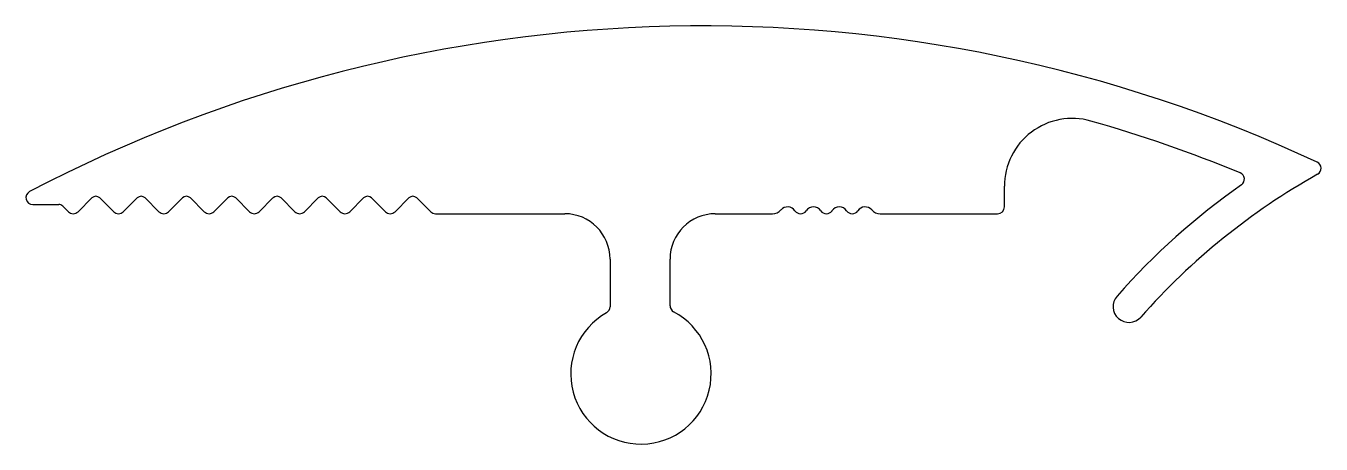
# Model space of a CAD drawing. Extents: x 831.8 to 889, y 1974 to 1992.4.
import ezdxf

# ---------------------------------------------------------------- set-up
doc = ezdxf.new("R2010")
doc.units = 0
doc.layers.get('0').update_dxf_attribs({"linetype": 'CONTINUOUS'})

msp = doc.modelspace()

# ---------------------------------------------------------------- linework, layer by layer
for p, q in [((834.103, 1984.231), (834.714, 1984.842)), ((835.068, 1984.842), (835.679, 1984.231)), ((836.103, 1984.231), (836.714, 1984.842)), ((837.068, 1984.842), (837.679, 1984.231)), ((838.103, 1984.231), (838.714, 1984.842)), ((839.068, 1984.842), (839.679, 1984.231)), ((840.103, 1984.231), (840.714, 1984.842)), ((841.068, 1984.842), (841.679, 1984.231)), ((842.103, 1984.231), (842.714, 1984.842)), ((843.068, 1984.842), (843.679, 1984.231)), ((844.103, 1984.231), (844.714, 1984.842)), ((845.068, 1984.842), (845.679, 1984.231)), ((846.103, 1984.231), (846.714, 1984.842)), ((847.068, 1984.842), (847.679, 1984.231)), ((848.103, 1984.231), (848.714, 1984.842)), ((849.068, 1984.842), (849.679, 1984.231)), ((875.014, 1984.443), (875.014, 1985.354)), ((832.102, 1984.553), (833.253, 1984.553)), ((833.43, 1984.48), (833.679, 1984.231)), ((849.891, 1984.143), (855.598, 1984.143)), ((862.248, 1984.143), (864.775, 1984.143)), ((869.534, 1984.143), (874.714, 1984.143)), ((857.598, 1982.143), (857.598, 1980.033)), ((860.248, 1980.078), (860.248, 1982.143))]:
    msp.add_line(p, q)
for centre, radius, start, end in [((861.71, 1928.34), 64.1, 64.97167, 117.65076), ((878.014, 1985.354), 3, 74.0419, 180), ((861.71, 1928.34), 62.3, 67.62098, 74.04187), ((888.702, 1986.149), 0.3, 299.2917, 64.9717), ((903.526, 1959.723), 31.4, 125.0626, 138.555), ((903.526, 1959.723), 30, 119.2917, 138.555), ((885.315, 1985.67), 0.3, 305.0626, 67.621), ((832.102, 1984.853), 0.3, 117.6508, 270), ((834.891, 1984.665), 0.25, 45, 135), ((836.891, 1984.665), 0.25, 45, 135), ((838.891, 1984.665), 0.25, 45, 135), ((840.891, 1984.665), 0.25, 45, 135), ((842.891, 1984.665), 0.25, 45, 135), ((844.891, 1984.665), 0.25, 45, 135), ((846.891, 1984.665), 0.25, 45, 135), ((848.891, 1984.665), 0.25, 45, 135), ((833.253, 1984.303), 0.25, 45, 90), ((864.775, 1984.643), 0.5, 270, 318.3947), ((865.443, 1984.05), 0.393, 34.5415, 138.3947), ((866.013, 1984.443), 0.3, 214.5415, 325.4585), ((866.584, 1984.05), 0.393, 34.5415, 145.4585), ((867.155, 1984.443), 0.3, 214.5415, 325.4585), ((867.725, 1984.05), 0.393, 34.5415, 145.4585), ((868.296, 1984.443), 0.3, 214.5415, 325.4585), ((868.867, 1984.05), 0.393, 41.6053, 145.4585), ((869.534, 1984.643), 0.5, 221.6053, 270), ((874.714, 1984.443), 0.3, 270, 360), ((833.891, 1984.443), 0.3, 225, 315), ((835.891, 1984.443), 0.3, 225, 315), ((837.891, 1984.443), 0.3, 225, 315), ((839.891, 1984.443), 0.3, 225, 315), ((841.891, 1984.443), 0.3, 225, 315), ((843.891, 1984.443), 0.3, 225, 315), ((845.891, 1984.443), 0.3, 225, 315), ((847.891, 1984.443), 0.3, 225, 315), ((849.891, 1984.443), 0.3, 225, 270), ((855.598, 1982.143), 2, 0, 90), ((862.248, 1982.143), 2, 90, 180), ((880.514, 1980.043), 0.7, 138.555, 318.555), ((858.964, 1977.069), 3.1, 119.338, 62.2301), ((857.298, 1980.033), 0.3, 299.338, 0), ((860.548, 1980.078), 0.3, 180, 242.2301)]:
    msp.add_arc(centre, radius, start, end)

doc.saveas('drawing.dxf')
